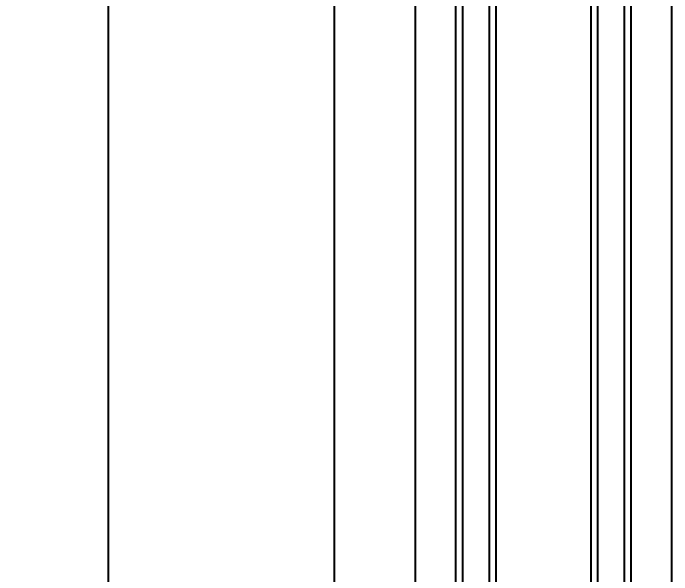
# Model space of a CAD drawing. Extents: x 93 to 3288, y 42 to 1146.
# Drawn here: x 531.3 to 628.7, y 283.7 to 367 of the extents above; entities that cross this region are included whole.
import ezdxf

# ---------------------------------------------------------------- set-up
doc = ezdxf.new("R2010")
doc.units = 0
doc.header["$LTSCALE"] = 200
doc.header["$MEASUREMENT"] = 0
doc.header["$PDMODE"] = 3
doc.header["$PDSIZE"] = -1
doc.linetypes.add('PHANTOM', pattern=[25, 20, -1, 1, -1, 1, -1])
doc.layers.get('0').update_dxf_attribs({"linetype": 'CONTINUOUS'})
doc.layers.get('Defpoints').update_dxf_attribs({"color": 137, "linetype": 'CONTINUOUS'})
for name, color, linetype in [('DIM', 7, 'CONTINUOUS'), ('ELE', 60, 'CONTINUOUS'), ('Glass', 4, 'CONTINUOUS')]:
    doc.layers.add(name, color=color, linetype=linetype)
doc.styles.add('맑은고딕', font='malgun.ttf')
doc.dimstyles.new('GAUN-4', dxfattribs={"dimscale": 4, "dimtxt": 1.5, "dimasz": 1, "dimexe": 1, "dimexo": 1, "dimgap": 0.5, "dimtad": 1, "dimdec": 1, "dimzin": 1, "dimdsep": 46, "dimlunit": 6, "dimtxsty": '맑은고딕', "dimblk": 'CJDOT', "dimcen": 0.09, "dimdle": 1, "dimclrd": 256, "dimclre": 256, "dimclrt": 3, "dimadec": 0, "dimazin": 0, "dimtfac": 1, "dimtdec": 1, "dimtix": 1, "dimtmove": 2, "dimatfit": 3, "dimfxl": 1, "dimtolj": 1, "dimtzin": 1, "dimarcsym": 0})

# ---------------------------------------------------------------- blocks, each defined once
blk = doc.blocks.new('*U67')
at = {"layer": 'Glass', "color": 5, "linetype": 'PHANTOM', "ltscale": 2}
for p, q in [((1, -228.513), (1, 0)), ((5, 0), (5, -228.513)), ((21, -228.513), (21, 0)), ((25, 0), (25, -228.513))]:
    blk.add_line(p, q, dxfattribs=at)
at = {"layer": 'Glass'}
for points in [[(0, -228.513), (0, 0), (6, 0), (6, -228.513)], [(20, -228.513), (20, 0), (26, 0), (26, -228.513)]]:
    blk.add_lwpolyline(points, dxfattribs=at)
blk = doc.blocks.new('CJDOT')
blk.add_line((-2, 0), (2, 0))
at = {"const_width": 0.5}
blk.add_lwpolyline([(-0.25, 0, 1), (0.25, 0, 1)], format="xyb", close=True, dxfattribs=at)
blk = doc.blocks.new('*D199')
at = {"layer": 'Defpoints', "color": 0, "transparency": 16777216}
for p in [(557.749, 724.624), (545.298, 230.599), (557.749, 230.599)]:
    blk.add_point(p, dxfattribs=at)
at = {"layer": 'DIM', "lineweight": -2, "transparency": 16777216}
for p, q in [((553.749, 724.624), (541.298, 724.624)), ((545.298, 720.624), (545.298, 234.599)), ((553.749, 230.599), (541.298, 230.599))]:
    blk.add_line(p, q, dxfattribs=at)
at = {"layer": 'DIM', "lineweight": -2, "transparency": 16777216, "xscale": 4, "yscale": 4, "zscale": 4}
for p, rotation in [((545.298, 724.624), 90), ((545.298, 230.599), 270)]:
    blk.add_blockref('CJDOT', p, dxfattribs=dict(at, rotation=rotation))
at = {"layer": 'DIM', "color": 3, "transparency": 16777216, "insert": (540.198, 477.612), "char_height": 6, "attachment_point": 5, "rotation": 90, "style": '맑은고딕'}
blk.add_mtext('\\A1;MODULE DIM.', dxfattribs=at)

msp = doc.modelspace()

# ---------------------------------------------------------------- linework, layer by layer
at = {"layer": 'ELE'}
for p, q in [((590.749, 695.624), (590.749, 259.599)), ((578.749, 694.624), (578.749, 260.599)), ((628.749, 260.599), (628.749, 498.75))]:
    msp.add_line(p, q, dxfattribs=at)

# ---------------------------------------------------------------- block references
at = {"xscale": -1, "rotation": 180}
msp.add_blockref('*U67', (596.749, 249.099), dxfattribs=at)

# ---------------------------------------------------------------- dimensions: what is measured, and where the dimension line sits
at = {"layer": 'DIM'}
dim = msp.add_linear_dim(base=(545.298, 230.599), p1=(557.749, 724.624), p2=(557.749, 230.599), angle=90, text='MODULE DIM.', dimstyle='GAUN-4', dxfattribs=at)
dim.commit()
dim.dimension.update_dxf_attribs({"geometry": '*D199', "text_midpoint": (540.198, 477.612)})

doc.saveas('drawing.dxf')
